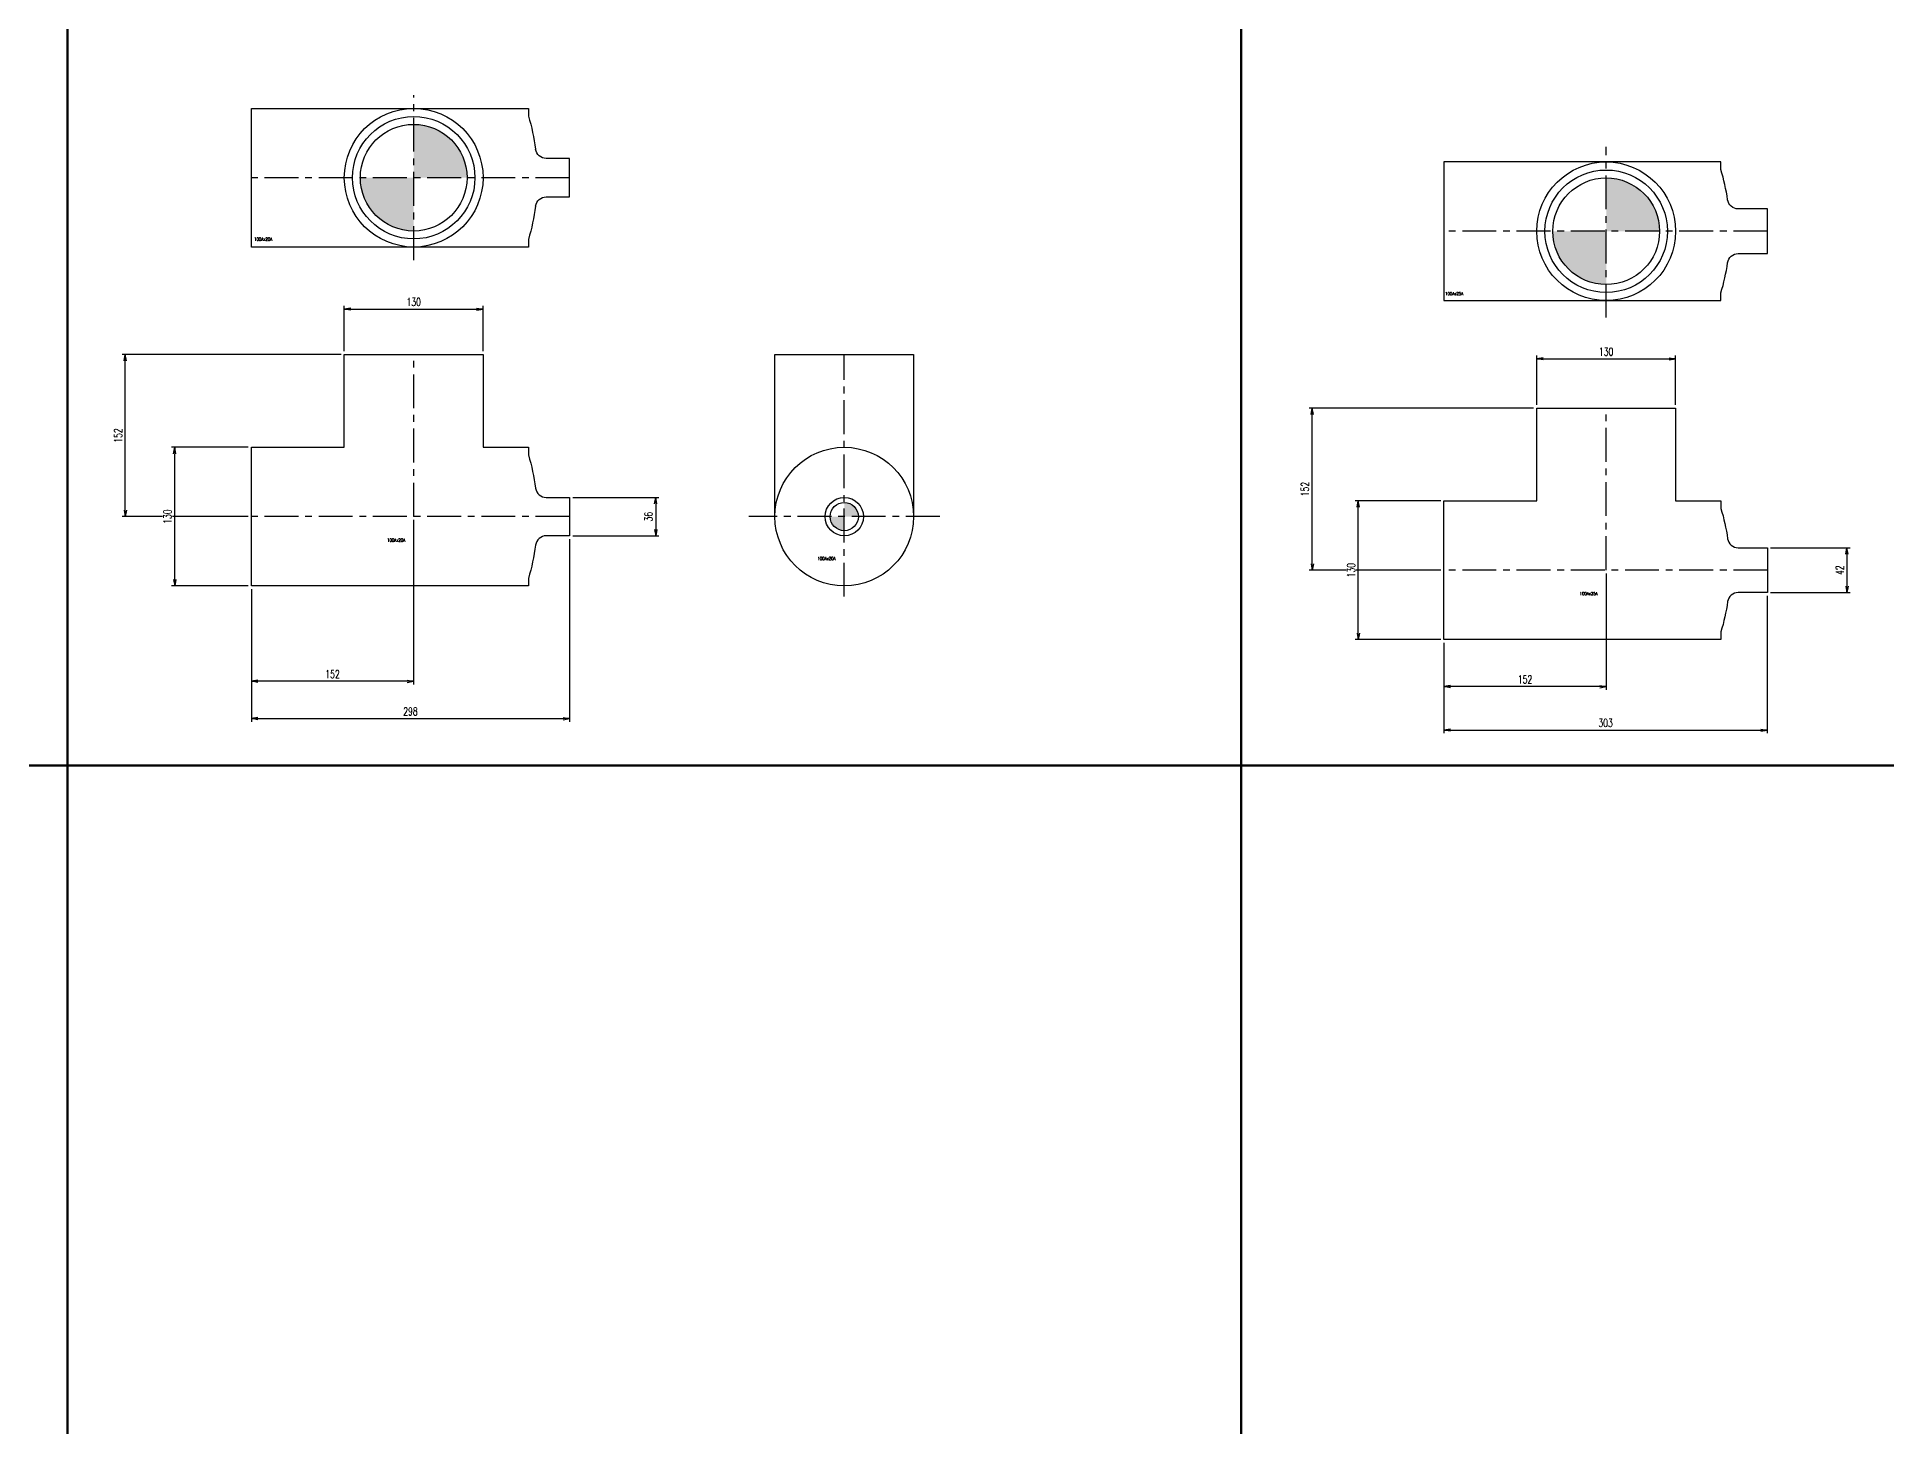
# Model space of a CAD drawing. Header units: millimetres. Extents: x 1711 to 90196, y -23291 to 8516.
# Drawn here: x 82467 to 84200, y -1022 to 280 of the extents above; entities that cross this region are included whole.
import ezdxf
from ezdxf.enums import TextEntityAlignment as Align

# ---------------------------------------------------------------- set-up
doc = ezdxf.new("R2010")
doc.units = ezdxf.units.MM
doc.header["$PDMODE"] = 35
doc.linetypes.add('CENTER', pattern=[50.8, 31.75, -6.35, 6.35, -6.35])
doc.layers.add('line', color=153, linetype='Continuous', lineweight=50)
for name, color, linetype in [('寸法', 2, 'Continuous'), ('配管-CVP', 4, 'Continuous'), ('＃配管（PVC)', 21, 'Continuous')]:
    doc.layers.add(name, color=color, linetype=linetype)
doc.styles.add('kpk', font='romans.shx', dxfattribs={"width": 0.7, "bigfont": 'extfont2.shx'})
doc.dimstyles.new('KPK-3', dxfattribs={"dimscale": 3, "dimtxt": 2.5, "dimasz": 2, "dimexe": 1, "dimexo": 1, "dimgap": 1, "dimtad": 3, "dimdec": 1, "dimdsep": 46, "dimtxsty": 'kpk', "dimblk": 'OPEN', "dimcen": 2.5, "dimclrd": 2, "dimclre": 2, "dimclrt": 4, "dimadec": 1, "dimazin": 2, "dimtfac": 1, "dimtdec": 1, "dimtmove": 0, "dimatfit": 2, "dimldrblk": 'OPEN', "dimfxl": 0, "dimlwd": -1, "dimlwe": -1, "dimarcsym": 0})

# ---------------------------------------------------------------- blocks, each defined once
blk = doc.blocks.new('_Open')
at = {"color": 0, "linetype": 'ByBlock', "lineweight": -2}
for p, q in [((-1, 0.17), (0, 0)), ((-1, -0.17), (0, 0)), ((0, 0), (-1, 0))]:
    blk.add_line(p, q, dxfattribs=at)
blk = doc.blocks.new('*D1936')
at = {"layer": 'Defpoints', "color": 0, "transparency": 16777216}
for p in [(83937.8, -219.4), (83785.8, -284.4), (83785.8, -328.5)]:
    blk.add_point(p, dxfattribs=at)
at = {"layer": '寸法', "color": 2, "transparency": 16777216}
for p, q in [((83937.8, -222.4), (83937.8, -331.5)), ((83785.8, -287.4), (83785.8, -331.5)), ((83931.8, -328.5), (83791.8, -328.5))]:
    blk.add_line(p, q, dxfattribs=at)
at = {"layer": '寸法', "color": 2, "transparency": 16777216, "xscale": 6, "yscale": 6, "zscale": 6, "rotation": 180}
blk.add_blockref('_Open', (83785.8, -328.5), dxfattribs=at)
at = {"layer": '寸法', "color": 2, "transparency": 16777216, "xscale": 6, "yscale": 6, "zscale": 6}
blk.add_blockref('_Open', (83937.8, -328.5), dxfattribs=at)
at = {"layer": '寸法', "color": 4, "transparency": 16777216, "insert": (83861.8, -321.7), "char_height": 7.5, "attachment_point": 5, "style": 'kpk', "bg_fill": 3, "box_fill_scale": 1.1, "bg_fill_color": 256, "bg_fill_true_color": 13158600, "bg_fill_transparency": 0}
blk.add_mtext('152', dxfattribs=at)
blk = doc.blocks.new('*D1978')
at = {"layer": 'Defpoints', "color": 0, "transparency": 16777216}
for p in [(82550.2, -17.2), (82755.4, -17.2), (82668.4, -169.2)]:
    blk.add_point(p, dxfattribs=at)
at = {"layer": '寸法', "color": 2, "transparency": 16777216}
for p, q in [((82752.4, -17.2), (82547.2, -17.2)), ((82550.2, -163.2), (82550.2, -23.2)), ((82665.4, -169.2), (82547.2, -169.2))]:
    blk.add_line(p, q, dxfattribs=at)
at = {"layer": '寸法', "color": 2, "transparency": 16777216, "xscale": 6, "yscale": 6, "zscale": 6}
for p, rotation in [((82550.2, -17.2), 90), ((82550.2, -169.2), 270)]:
    blk.add_blockref('_Open', p, dxfattribs=dict(at, rotation=rotation))
at = {"layer": '寸法', "color": 4, "transparency": 16777216, "insert": (82543.4, -93.2), "char_height": 7.5, "attachment_point": 5, "rotation": 90, "style": 'kpk', "bg_fill": 3, "box_fill_scale": 1.1, "bg_fill_color": 256, "bg_fill_true_color": 13158600, "bg_fill_transparency": 0}
blk.add_mtext('152', dxfattribs=at)
blk = doc.blocks.new('*D1979')
at = {"layer": 'Defpoints', "color": 0, "transparency": 16777216}
for p in [(82596.5, -104.2), (82668.4, -104.2), (82668.4, -234.2)]:
    blk.add_point(p, dxfattribs=at)
at = {"layer": '寸法', "color": 2, "transparency": 16777216}
for p, q in [((82665.4, -104.2), (82593.5, -104.2)), ((82596.5, -228.2), (82596.5, -110.2)), ((82665.4, -234.2), (82593.5, -234.2))]:
    blk.add_line(p, q, dxfattribs=at)
at = {"layer": '寸法', "color": 2, "transparency": 16777216, "xscale": 6, "yscale": 6, "zscale": 6}
for p, rotation in [((82596.5, -104.2), 90), ((82596.5, -234.2), 270)]:
    blk.add_blockref('_Open', p, dxfattribs=dict(at, rotation=rotation))
at = {"layer": '寸法', "color": 4, "transparency": 16777216, "insert": (82589.7, -169.2), "char_height": 7.5, "attachment_point": 5, "rotation": 90, "style": 'kpk', "bg_fill": 3, "box_fill_scale": 1.1, "bg_fill_color": 256, "bg_fill_true_color": 13158600, "bg_fill_transparency": 0}
blk.add_mtext('130', dxfattribs=at)
blk = doc.blocks.new('*D1980')
at = {"layer": 'Defpoints', "color": 0, "transparency": 16777216}
for p in [(82885.4, 25.3), (82755.4, -17.2), (82885.4, -17.2)]:
    blk.add_point(p, dxfattribs=at)
at = {"layer": '寸法', "color": 2, "transparency": 16777216}
for p, q in [((82755.4, -14.2), (82755.4, 28.3)), ((82761.4, 25.3), (82879.4, 25.3)), ((82885.4, -14.2), (82885.4, 28.3))]:
    blk.add_line(p, q, dxfattribs=at)
at = {"layer": '寸法', "color": 2, "transparency": 16777216, "xscale": 6, "yscale": 6, "zscale": 6, "rotation": 180}
blk.add_blockref('_Open', (82755.4, 25.3), dxfattribs=at)
at = {"layer": '寸法', "color": 2, "transparency": 16777216, "xscale": 6, "yscale": 6, "zscale": 6}
blk.add_blockref('_Open', (82885.4, 25.3), dxfattribs=at)
at = {"layer": '寸法', "color": 4, "transparency": 16777216, "insert": (82820.4, 32), "char_height": 7.5, "attachment_point": 5, "style": 'kpk', "bg_fill": 3, "box_fill_scale": 1.1, "bg_fill_color": 256, "bg_fill_true_color": 13158600, "bg_fill_transparency": 0}
blk.add_mtext('130', dxfattribs=at)
blk = doc.blocks.new('*D1981')
at = {"layer": 'Defpoints', "color": 0, "transparency": 16777216}
for p in [(82966.4, -151.2), (82966.4, -187.2), (83047.2, -187.2)]:
    blk.add_point(p, dxfattribs=at)
at = {"layer": '寸法', "color": 2, "transparency": 16777216}
for p, q in [((82969.4, -151.2), (83050.2, -151.2)), ((83047.2, -157.2), (83047.2, -181.2)), ((82969.4, -187.2), (83050.2, -187.2))]:
    blk.add_line(p, q, dxfattribs=at)
at = {"layer": '寸法', "color": 2, "transparency": 16777216, "xscale": 6, "yscale": 6, "zscale": 6}
for p, rotation in [((83047.2, -151.2), 90), ((83047.2, -187.2), 270)]:
    blk.add_blockref('_Open', p, dxfattribs=dict(at, rotation=rotation))
at = {"layer": '寸法', "color": 4, "transparency": 16777216, "insert": (83040.4, -169.2), "char_height": 7.5, "attachment_point": 5, "rotation": 90, "style": 'kpk', "bg_fill": 3, "box_fill_scale": 1.1, "bg_fill_color": 256, "bg_fill_true_color": 13158600, "bg_fill_transparency": 0}
blk.add_mtext('36', dxfattribs=at)
blk = doc.blocks.new('*D1982')
at = {"layer": 'Defpoints', "color": 0, "transparency": 16777216}
for p in [(82820.4, -169.2), (82668.4, -234.2), (82668.4, -323.5)]:
    blk.add_point(p, dxfattribs=at)
at = {"layer": '寸法', "color": 2, "transparency": 16777216}
for p, q in [((82820.4, -172.2), (82820.4, -326.5)), ((82668.4, -237.2), (82668.4, -326.5)), ((82814.4, -323.5), (82674.4, -323.5))]:
    blk.add_line(p, q, dxfattribs=at)
at = {"layer": '寸法', "color": 2, "transparency": 16777216, "xscale": 6, "yscale": 6, "zscale": 6, "rotation": 180}
blk.add_blockref('_Open', (82668.4, -323.5), dxfattribs=at)
at = {"layer": '寸法', "color": 2, "transparency": 16777216, "xscale": 6, "yscale": 6, "zscale": 6}
blk.add_blockref('_Open', (82820.4, -323.5), dxfattribs=at)
at = {"layer": '寸法', "color": 4, "transparency": 16777216, "insert": (82744.4, -316.8), "char_height": 7.5, "attachment_point": 5, "style": 'kpk', "bg_fill": 3, "box_fill_scale": 1.1, "bg_fill_color": 256, "bg_fill_true_color": 13158600, "bg_fill_transparency": 0}
blk.add_mtext('152', dxfattribs=at)
blk = doc.blocks.new('*D1983')
at = {"layer": 'Defpoints', "color": 0, "transparency": 16777216}
for p in [(82966.4, -187.2), (82668.4, -234.2), (82966.4, -358.5)]:
    blk.add_point(p, dxfattribs=at)
at = {"layer": '寸法', "color": 2, "transparency": 16777216}
for p, q in [((82966.4, -190.2), (82966.4, -361.5)), ((82668.4, -237.2), (82668.4, -361.5)), ((82674.4, -358.5), (82960.4, -358.5))]:
    blk.add_line(p, q, dxfattribs=at)
at = {"layer": '寸法', "color": 2, "transparency": 16777216, "xscale": 6, "yscale": 6, "zscale": 6, "rotation": 180}
blk.add_blockref('_Open', (82668.4, -358.5), dxfattribs=at)
at = {"layer": '寸法', "color": 2, "transparency": 16777216, "xscale": 6, "yscale": 6, "zscale": 6}
blk.add_blockref('_Open', (82966.4, -358.5), dxfattribs=at)
at = {"layer": '寸法', "color": 4, "transparency": 16777216, "insert": (82817.4, -351.7), "char_height": 7.5, "attachment_point": 5, "style": 'kpk', "bg_fill": 3, "box_fill_scale": 1.1, "bg_fill_color": 256, "bg_fill_true_color": 13158600, "bg_fill_transparency": 0}
blk.add_mtext('298', dxfattribs=at)
blk = doc.blocks.new('*D1984')
at = {"layer": 'Defpoints', "color": 0, "transparency": 16777216}
for p in [(83662.4, -67.4), (83872.8, -67.4), (83785.8, -219.4)]:
    blk.add_point(p, dxfattribs=at)
at = {"layer": '寸法', "color": 2, "transparency": 16777216}
for p, q in [((83869.8, -67.4), (83659.4, -67.4)), ((83662.4, -213.4), (83662.4, -73.4)), ((83782.8, -219.4), (83659.4, -219.4))]:
    blk.add_line(p, q, dxfattribs=at)
at = {"layer": '寸法', "color": 2, "transparency": 16777216, "xscale": 6, "yscale": 6, "zscale": 6}
for p, rotation in [((83662.4, -67.4), 90), ((83662.4, -219.4), 270)]:
    blk.add_blockref('_Open', p, dxfattribs=dict(at, rotation=rotation))
at = {"layer": '寸法', "color": 4, "transparency": 16777216, "insert": (83655.6, -143.4), "char_height": 7.5, "attachment_point": 5, "rotation": 90, "style": 'kpk', "bg_fill": 3, "box_fill_scale": 1.1, "bg_fill_color": 256, "bg_fill_true_color": 13158600, "bg_fill_transparency": 0}
blk.add_mtext('152', dxfattribs=at)
blk = doc.blocks.new('*D1985')
at = {"layer": 'Defpoints', "color": 0, "transparency": 16777216}
for p in [(83705.5, -154.4), (83785.8, -154.4), (83785.8, -284.4)]:
    blk.add_point(p, dxfattribs=at)
at = {"layer": '寸法', "color": 2, "transparency": 16777216}
for p, q in [((83782.8, -154.4), (83702.5, -154.4)), ((83705.5, -278.4), (83705.5, -160.4)), ((83782.8, -284.4), (83702.5, -284.4))]:
    blk.add_line(p, q, dxfattribs=at)
at = {"layer": '寸法', "color": 2, "transparency": 16777216, "xscale": 6, "yscale": 6, "zscale": 6}
for p, rotation in [((83705.5, -154.4), 90), ((83705.5, -284.4), 270)]:
    blk.add_blockref('_Open', p, dxfattribs=dict(at, rotation=rotation))
at = {"layer": '寸法', "color": 4, "transparency": 16777216, "insert": (83698.8, -219.4), "char_height": 7.5, "attachment_point": 5, "rotation": 90, "style": 'kpk', "bg_fill": 3, "box_fill_scale": 1.1, "bg_fill_color": 256, "bg_fill_true_color": 13158600, "bg_fill_transparency": 0}
blk.add_mtext('130', dxfattribs=at)
blk = doc.blocks.new('*D1986')
at = {"layer": 'Defpoints', "color": 0, "transparency": 16777216}
for p in [(84088.8, -198.4), (84088.8, -240.4), (84163.4, -240.4)]:
    blk.add_point(p, dxfattribs=at)
at = {"layer": '寸法', "color": 2, "transparency": 16777216}
for p, q in [((84091.8, -198.4), (84166.4, -198.4)), ((84163.4, -204.4), (84163.4, -234.4)), ((84091.8, -240.4), (84166.4, -240.4))]:
    blk.add_line(p, q, dxfattribs=at)
at = {"layer": '寸法', "color": 2, "transparency": 16777216, "xscale": 6, "yscale": 6, "zscale": 6}
for p, rotation in [((84163.4, -198.4), 90), ((84163.4, -240.4), 270)]:
    blk.add_blockref('_Open', p, dxfattribs=dict(at, rotation=rotation))
at = {"layer": '寸法', "color": 4, "transparency": 16777216, "insert": (84156.7, -219.4), "char_height": 7.5, "attachment_point": 5, "rotation": 90, "style": 'kpk', "bg_fill": 3, "box_fill_scale": 1.1, "bg_fill_color": 256, "bg_fill_true_color": 13158600, "bg_fill_transparency": 0}
blk.add_mtext('42', dxfattribs=at)
blk = doc.blocks.new('*D1987')
at = {"layer": 'Defpoints', "color": 0, "transparency": 16777216}
for p in [(84088.8, -240.4), (83785.8, -284.4), (84088.8, -369.3)]:
    blk.add_point(p, dxfattribs=at)
at = {"layer": '寸法', "color": 2, "transparency": 16777216}
for p, q in [((84088.8, -243.4), (84088.8, -372.3)), ((83785.8, -287.4), (83785.8, -372.3)), ((83791.8, -369.3), (84082.8, -369.3))]:
    blk.add_line(p, q, dxfattribs=at)
at = {"layer": '寸法', "color": 2, "transparency": 16777216, "xscale": 6, "yscale": 6, "zscale": 6, "rotation": 180}
blk.add_blockref('_Open', (83785.8, -369.3), dxfattribs=at)
at = {"layer": '寸法', "color": 2, "transparency": 16777216, "xscale": 6, "yscale": 6, "zscale": 6}
blk.add_blockref('_Open', (84088.8, -369.3), dxfattribs=at)
at = {"layer": '寸法', "color": 4, "transparency": 16777216, "insert": (83937.3, -362.5), "char_height": 7.5, "attachment_point": 5, "style": 'kpk', "bg_fill": 3, "box_fill_scale": 1.1, "bg_fill_color": 256, "bg_fill_true_color": 13158600, "bg_fill_transparency": 0}
blk.add_mtext('303', dxfattribs=at)
blk = doc.blocks.new('*D1988')
at = {"layer": 'Defpoints', "color": 0, "transparency": 16777216}
for p in [(84002.8, -21.3), (83872.8, -67.4), (84002.8, -67.4)]:
    blk.add_point(p, dxfattribs=at)
at = {"layer": '寸法', "color": 2, "transparency": 16777216}
for p, q in [((83872.8, -64.4), (83872.8, -18.3)), ((83878.8, -21.3), (83996.8, -21.3)), ((84002.8, -64.4), (84002.8, -18.3))]:
    blk.add_line(p, q, dxfattribs=at)
at = {"layer": '寸法', "color": 2, "transparency": 16777216, "xscale": 6, "yscale": 6, "zscale": 6, "rotation": 180}
blk.add_blockref('_Open', (83872.8, -21.3), dxfattribs=at)
at = {"layer": '寸法', "color": 2, "transparency": 16777216, "xscale": 6, "yscale": 6, "zscale": 6}
blk.add_blockref('_Open', (84002.8, -21.3), dxfattribs=at)
at = {"layer": '寸法', "color": 4, "transparency": 16777216, "insert": (83937.8, -14.6), "char_height": 7.5, "attachment_point": 5, "style": 'kpk', "bg_fill": 3, "box_fill_scale": 1.1, "bg_fill_color": 256, "bg_fill_true_color": 13158600, "bg_fill_transparency": 0}
blk.add_mtext('130', dxfattribs=at)
blk = doc.blocks.new('A$C8e9c73af')
at = {"layer": 'line'}
for points in [[(10020, -100), (10020, -5360), (11120, -5360), (12220, -5360), (13320, -5360), (14420, -5360), (15520, -5360), (15520, -100)], [(11120, -5360), (11120, -100), (12220, -100), (13320, -100), (14420, -100), (15520, -100), (16620, -100), (17720, -100)], [(0, -2010), (60, -2010), (1160, -2010), (2260, -2010), (3360, -2010), (4460, -2010), (5560, -2010), (6660, -2010), (7760, -2010), (8860, -2010), (8920, -2010), (10020, -2010), (11120, -2010), (12220, -2010), (13320, -2010), (14420, -2010), (15520, -2010), (16620, -2010), (17720, -2010)]]:
    blk.add_lwpolyline(points, dxfattribs=at)
blk = doc.blocks.new('100Ax20A-TS_BT『L型』-上面')
at = {"layer": '＃配管（PVC)', "linetype": 'ByBlock'}
h = blk.add_hatch(color=252, dxfattribs=at)
h.dxf.hatch_style = 1
h.paths.add_polyline_path([(0, 0), (50, 0, 0.414214), (0, 50)])
h.paths.add_polyline_path([(0, 0), (-50, 0, 0.414214), (0, -50)])
at = {"layer": '＃配管（PVC)', "color": 2, "linetype": 'CENTER'}
for p, q in [((0, -77.2), (0, 77.2)), ((146, 0), (-152, 0))]:
    blk.add_line(p, q, dxfattribs=at)
at = {"layer": '＃配管（PVC)', "color": 0, "linetype": 'ByBlock'}
for points in [[(114.2, -26.7, -0.039937), (107.5, -57.8), (107.5, -65), (-152, -65), (-152, 65), (107.5, 65), (107.5, 57.8, -0.039937), (114.2, 26.7)], [(114.2, -26.7, -0.375725), (124.2, -18), (146, -18), (146, 18), (124.2, 18, -0.375725), (114.2, 26.7)]]:
    blk.add_lwpolyline(points, format="xyb", dxfattribs=at)
for radius in [65, 57.4, 50]:
    blk.add_circle((0, 0), radius, dxfattribs=at)
at = {"layer": '＃配管（PVC)', "color": 6, "style": 'kpk', "width": 0.7}
blk.add_text('100Ax20A', height=3, dxfattribs=at).set_placement((-141, -56.1), align=Align.TOP_CENTER)
blk = doc.blocks.new('100Ax20A-TS_BT『L型』-正面')
at = {"layer": '＃配管（PVC)', "color": 2, "linetype": 'CENTER'}
for p, q in [((0, 0), (0, 152)), ((146, 0), (-152, 0))]:
    blk.add_line(p, q, dxfattribs=at)
at = {"layer": '＃配管（PVC)', "color": 0, "linetype": 'ByBlock'}
for points in [[(114.2, -26.7, -0.039937), (107.5, -57.9), (107.5, -65), (-152, -65), (-152, 65), (-65, 65), (-65, 152), (65, 152), (65, 65), (107.5, 65), (107.5, 57.8, -0.039937), (114.2, 26.7)], [(114.2, 26.7, 0.375725), (124.2, 18), (146, 18), (146, -18), (124.2, -18, 0.375725), (114.2, -26.7)]]:
    blk.add_lwpolyline(points, format="xyb", dxfattribs=at)
at = {"layer": '＃配管（PVC)', "color": 6, "style": 'kpk', "width": 0.7}
blk.add_text('100Ax20A', height=3, dxfattribs=at).set_placement((-16.4, -20.5), align=Align.TOP_CENTER)
blk = doc.blocks.new('100Ax20A-TS_BT『L型』-側面')
at = {"layer": '＃配管（PVC)', "linetype": 'ByBlock'}
h = blk.add_hatch(color=252, dxfattribs=at)
h.dxf.hatch_style = 1
h.paths.add_polyline_path([(13.2, 0, 0.414214), (0, 13.2), (0, 0)])
h.paths.add_polyline_path([(-13.2, 0, 0.414214), (0, -13.2), (0, 0)])
at = {"layer": '＃配管（PVC)', "color": 2, "linetype": 'CENTER'}
for p, q in [((0, -75), (0, 152)), ((89.5, 0), (-89.5, 0))]:
    blk.add_line(p, q, dxfattribs=at)
at = {"layer": '＃配管（PVC)', "color": 0, "linetype": 'ByBlock'}
blk.add_lwpolyline([(-65, 0), (-65, 152), (65, 152), (65, 0)], dxfattribs=at)
for radius in [65, 18, 13.2]:
    blk.add_circle((0, 0), radius, dxfattribs=at)
at = {"layer": '＃配管（PVC)', "color": 6, "style": 'kpk', "width": 0.7}
blk.add_text('100Ax20A', height=3, dxfattribs=at).set_placement((-16.6, -37.8), align=Align.TOP_CENTER)
blk = doc.blocks.new('100Ax25A-TS_BT『L型』-上面')
at = {"layer": '＃配管（PVC)', "linetype": 'ByBlock'}
h = blk.add_hatch(color=252, dxfattribs=at)
h.dxf.hatch_style = 1
h.paths.add_polyline_path([(0, 0), (50, 0, 0.414214), (0, 50)])
h.paths.add_polyline_path([(-50, 0, 0.414214), (0, -50), (0, 0)])
at = {"layer": '＃配管（PVC)', "color": 2, "linetype": 'CENTER'}
for p, q in [((0, -81), (0, 79)), ((151, 0), (-152, 0))]:
    blk.add_line(p, q, dxfattribs=at)
at = {"layer": '＃配管（PVC)', "color": 0, "linetype": 'ByBlock'}
for points in [[(113.8, 29.5, 0.036325), (107.5, 57.8), (107.5, 65), (-152, 65), (-152, -65), (107.5, -65), (107.5, -57.8, 0.036325), (113.8, -29.5)], [(113.8, -29.5, -0.371615), (123.7, -21), (151, -21), (151, 21), (123.7, 21, -0.371615), (113.8, 29.5)]]:
    blk.add_lwpolyline(points, format="xyb", dxfattribs=at)
for radius in [65, 57.4, 50]:
    blk.add_circle((0, 0), radius, dxfattribs=at)
at = {"layer": '＃配管（PVC)', "color": 6, "style": 'kpk', "width": 0.7}
blk.add_text('100Ax25A', height=3, dxfattribs=at).set_placement((-142.4, -57), align=Align.TOP_CENTER)
blk = doc.blocks.new('100Ax25A-TS_BT『L型』-正面')
at = {"layer": '＃配管（PVC)', "color": 2, "linetype": 'CENTER'}
for p, q in [((0, 0), (0, 152)), ((151, 0), (-152, 0))]:
    blk.add_line(p, q, dxfattribs=at)
at = {"layer": '＃配管（PVC)', "color": 0, "linetype": 'ByBlock'}
for points in [[(113.8, -29.5, -0.036325), (107.5, -57.8), (107.5, -65), (-152, -65), (-152, 65), (-65, 65), (-65, 152), (65, 152), (65, 65), (107.5, 65), (107.5, 57.8, -0.036325), (113.8, 29.5)], [(113.8, 29.5, 0.371615), (123.7, 21), (151, 21), (151, -21), (123.7, -21, 0.371615), (113.8, -29.5)]]:
    blk.add_lwpolyline(points, format="xyb", dxfattribs=at)
at = {"layer": '＃配管（PVC)', "color": 6, "style": 'kpk', "width": 0.7}
blk.add_text('100Ax25A', height=3, dxfattribs=at).set_placement((-16.4, -20.5), align=Align.TOP_CENTER)

msp = doc.modelspace()

# ---------------------------------------------------------------- block references
at = {"layer": '配管-CVP', "linetype": 'ByBlock'}
for name, p in [('100Ax20A-TS_BT『L型』-上面', (82820.4333, 148.5091)), ('100Ax25A-TS_BT『L型』-上面', (83937.8238, 98.3049)), ('100Ax20A-TS_BT『L型』-側面', (83223.8841, -169.1714))]:
    msp.add_blockref(name, p, dxfattribs=at)

# ---------------------------------------------------------------- dimensions: what is measured, and where the dimension line sits
at = {"layer": '寸法'}
for base, p1, p2, picture, middle in [((82550.1691, -17.1714), (82668.4333, -169.1714), (82755.4333, -17.1714), '*D1978', (82543.4191, -93.1714)), ((83047.1925, -187.1714), (82966.4333, -151.1714), (82966.4333, -187.1714), '*D1981', (83040.4425, -169.1714)), ((84163.4287, -240.3756), (84088.8238, -198.3756), (84088.8238, -240.3756), '*D1986', (84156.6787, -219.3756))]:
    dim = msp.add_linear_dim(base=base, p1=p1, p2=p2, angle=90, dimstyle='KPK-3', dxfattribs=at)
    dim.commit()
    dim.dimension.update_dxf_attribs({"geometry": picture, "text_midpoint": middle})
dim = msp.add_linear_dim(base=(83785.8238, -328.485), p1=(83937.8238, -219.3756), p2=(83785.8238, -284.3756), dimstyle='KPK-3', dxfattribs=at)
dim.commit()
dim.dimension.update_dxf_attribs({"geometry": '*D1936', "text_midpoint": (83861.8238, -321.735)})

# ---------------------------------------------------------------- next in the draw order: dimensions: what is measured, and where the dimension line sits
dim = msp.add_linear_dim(base=(82885.4333, 25.2538), p1=(82755.4333, -17.1714), p2=(82885.4333, -17.1714), dimstyle='KPK-3', dxfattribs=at)
dim.commit()
dim.dimension.update_dxf_attribs({"geometry": '*D1980', "text_midpoint": (82820.4333, 32.0038)})
for base, p1, p2, picture, middle in [((83662.372, -67.393), (83785.8238, -219.3756), (83872.8238, -67.393), '*D1984', (83655.622, -143.3843)), ((82596.4604, -104.1714), (82668.4333, -234.1714), (82668.4333, -104.1714), '*D1979', (82589.7104, -169.1714))]:
    dim = msp.add_linear_dim(base=base, p1=p1, p2=p2, angle=90, dimstyle='KPK-3', dxfattribs=at)
    dim.commit()
    dim.dimension.update_dxf_attribs({"geometry": picture, "text_midpoint": middle})

# ---------------------------------------------------------------- next in the draw order: dimensions: what is measured, and where the dimension line sits
for base, p1, p2, picture, middle in [((84002.8238, -21.3318), (83872.8238, -67.3756), (84002.8238, -67.3756), '*D1988', (83937.8238, -14.5818)), ((82668.4333, -323.5027), (82820.4333, -169.1714), (82668.4333, -234.1714), '*D1982', (82744.4333, -316.7527))]:
    dim = msp.add_linear_dim(base=base, p1=p1, p2=p2, dimstyle='KPK-3', dxfattribs=at)
    dim.commit()
    dim.dimension.update_dxf_attribs({"geometry": picture, "text_midpoint": middle})
dim = msp.add_linear_dim(base=(83705.5117, -154.3756), p1=(83785.8238, -284.3756), p2=(83785.8238, -154.3756), angle=90, dimstyle='KPK-3', dxfattribs=at)
dim.commit()
dim.dimension.update_dxf_attribs({"geometry": '*D1985', "text_midpoint": (83698.7617, -219.3756)})

# ---------------------------------------------------------------- next in the draw order: dimensions: what is measured, and where the dimension line sits
for base, p1, p2, picture, middle in [((82966.4333, -358.4897), (82668.4333, -234.1714), (82966.4333, -187.1714), '*D1983', (82817.4333, -351.7397)), ((84088.8238, -369.2848), (83785.8238, -284.3756), (84088.8238, -240.3756), '*D1987', (83937.3238, -362.5348))]:
    dim = msp.add_linear_dim(base=base, p1=p1, p2=p2, dimstyle='KPK-3', dxfattribs=at)
    dim.commit()
    dim.dimension.update_dxf_attribs({"geometry": picture, "text_midpoint": middle})

# ---------------------------------------------------------------- next in the draw order: block references
at = {"layer": 'line'}
msp.add_blockref('A$C8e9c73af', (72475.9035, 1607.5677), dxfattribs=at)
at = {"layer": '配管-CVP', "linetype": 'ByBlock'}
for name, p in [('100Ax20A-TS_BT『L型』-正面', (82820.4333, -169.1714)), ('100Ax25A-TS_BT『L型』-正面', (83937.8238, -219.3756))]:
    msp.add_blockref(name, p, dxfattribs=at)

doc.saveas('drawing.dxf')
